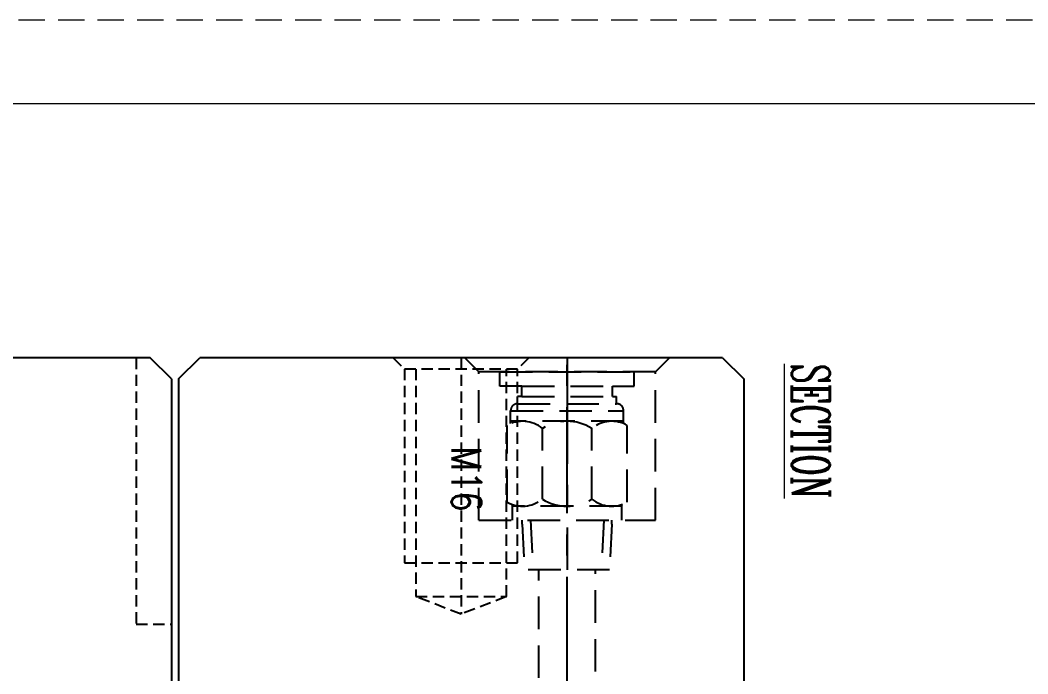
# Model space of a CAD drawing. Header units: millimetres. Extents: x 28656 to 29764, y -21384 to -20601.
# Drawn here: x 28877.3 to 29019.9, y -20693 to -20600.5 of the extents above; entities that cross this region are included whole.
import ezdxf

# ---------------------------------------------------------------- set-up
doc = ezdxf.new("R2010")
doc.units = ezdxf.units.MM
doc.header["$LTSCALE"] = 8
for name, pattern in [('CENTER', [2, 1.25, -0.25, 0.25, -0.25]), ('DASHED', [0.75, 0.5, -0.25]), ('HIDDEN', [0.375, 0.25, -0.125])]:
    doc.linetypes.add(name, pattern=pattern)
doc.layers.add('dim', color=3, linetype='Continuous', lineweight=15)
doc.layers.add('MBOM-ASSIS-LAYER', color=71, linetype='Continuous', lineweight=9)
doc.layers.add('WT', color=4, linetype='Continuous')
doc.styles.add('ROMANC', font='RomanC.ttf', dxfattribs={"width": 0.8, "height": 7})
doc.styles.get("Standard").update_dxf_attribs({"font": 'txt.shx', "width": 0.8, "bigfont": 'chineset.shx'})

# ---------------------------------------------------------------- blocks, each defined once
blk = doc.blocks.new('20160721.093418')
at = {"color": 8, "linetype": 'HIDDEN', "ltscale": 0.8}
for p, q in [((-9.6, 0), (-8, -1.6)), ((9.6, 0), (-9.6, 0)), ((0, 0), (0, -36.28)), ((9.6, 0), (8, -1.6)), ((8, -1.6), (-8, -1.6)), ((-8, -1.6), (-8, -29)), ((-6.4, -1.6), (-6.4, -33.8)), ((6.4, -33.8), (6.4, -1.6)), ((8, -29), (8, -1.6)), ((-8, -29), (8, -29)), ((-6.4, -33.8), (6.4, -33.8)), ((0, -36.28), (-6.4, -33.8)), ((6.4, -33.8), (0, -36.28))]:
    blk.add_line(p, q, dxfattribs=at)
at = {"color": 8, "linetype": 'HIDDEN', "ltscale": 0.8, "insert": (-1.35, -12.57), "char_height": 4.2, "width": 28.8814, "attachment_point": 7, "rotation": 270}
blk.add_mtext('M16', dxfattribs=at)
blk = doc.blocks.new('20100617.142056')
at = {"layer": 'MBOM-ASSIS-LAYER', "linetype": 'DASHED'}
blk.add_line((0, 841), (-1189, 841), dxfattribs=at)
at = {"layer": 'MBOM-ASSIS-LAYER'}
blk.add_line((-12.7, 828.3), (-1176.3, 828.3), dxfattribs=at)
blk = doc.blocks.new('20160903.151524')
at = {"layer": 'WT', "color": 125, "linetype": 'HIDDEN', "ltscale": 2.3}
for p, q in [((-6.35, 23.56), (-6.01, 30)), ((-6.01, 30), (6.01, 30)), ((-5.19, 23), (-4.82, 30)), ((5.19, 23), (4.82, 30)), ((6.35, 23.56), (6.01, 30)), ((12.5, 23), (-12.5, 23)), ((-12.5, 23), (-12.5, 2)), ((-7.75, 23), (-7.75, 20.77)), ((-6.35, 23.56), (-6.35, 23)), ((6.35, 23.56), (6.35, 23)), ((7.75, 23), (7.75, 20.77)), ((12.5, 23), (12.5, 2)), ((-8.5, 20.43), (-8.5, 9.57)), ((-7.75, 21), (7.75, 21)), ((-3.5, 20.01), (-3.5, 9.99)), ((3.5, 20.01), (3.5, 9.99)), ((8.5, 20.43), (8.5, 9.57)), ((-8, 9.33), (-8, 7.51)), ((-8, 9), (8, 9)), ((8, 9.33), (8, 7.51)), ((8, 7.51), (-8, 7.51)), ((7, 6.51), (-7, 6.51)), ((-7, 6.51), (-7, 5.51)), ((7, 6.51), (7, 5.51)), ((-6.4, 5.51), (-7, 5.51)), ((-6.4, 5.51), (-7, 5.51)), ((6.4, 5.51), (-6.4, 5.51)), ((-6.4, 5.51), (-6.4, 4.01)), ((6.4, 5.51), (6.4, 4.01)), ((6.4, 5.51), (7, 5.51)), ((6.4, 5.51), (7, 5.51)), ((-9.5, 4.01), (-9.5, 2)), ((-6.4, 4.01), (-9.5, 4.01)), ((6.4, 4.01), (-6.4, 4.01)), ((6.4, 4.01), (9.5, 4.01)), ((9.5, 4.01), (9.5, 2)), ((-12.5, 2), (-14.5, 0)), ((-12.5, 2), (12.5, 2)), ((9.5, 2), (-9.5, 2)), ((12.5, 2), (14.5, 0)), ((-14.5, 0), (14.5, 0))]:
    blk.add_line(p, q, dxfattribs=at)
at = {"layer": 'WT', "color": 125, "linetype": 'CENTER', "ltscale": 1.5}
blk.add_line((0, 0), (0, 30), dxfattribs=at)
at = {"layer": 'WT', "color": 125, "linetype": 'HIDDEN', "ltscale": 2.3}
for centre, radius, start, end in [((-6.32, 16.53), 4.47, 50.9817, 119.248), ((0, 14.34), 6.66, 58.3016, 121.6984), ((6.32, 16.53), 4.47, 60.752, 129.0183), ((-6.32, 13.47), 4.47, 240.752, 309.0183), ((0, 15.66), 6.66, 238.3016, 301.6984), ((6.32, 13.47), 4.47, 230.9817, 299.248), ((-7, 7.51), 1, 180, 270), ((7, 7.51), 1, 270, 0)]:
    blk.add_arc(centre, radius, start, end, dxfattribs=at)

msp = doc.modelspace()

# ---------------------------------------------------------------- linework, layer by layer
at = {"linetype": 'Continuous'}
for p, q in [((28895.695, -20648.266), (28811.695, -20648.266)), ((28898.695, -20651.266), (28895.695, -20648.266)), ((28899.695, -20651.266), (28902.695, -20648.266)), ((28976.695, -20648.266), (28902.695, -20648.266)), ((28976.695, -20648.266), (28979.695, -20651.266)), ((28898.695, -20651.266), (28898.695, -20703.266)), ((28899.695, -20651.266), (28899.695, -20703.266)), ((28979.695, -20651.266), (28979.695, -20773.266))]:
    msp.add_line(p, q, dxfattribs=at)
at = {"color": 8, "linetype": 'HIDDEN', "ltscale": 0.8}
for p, q in [((28893.695, -20648.266), (28893.695, -20685.982)), ((28893.695, -20685.982), (28898.695, -20685.982))]:
    msp.add_line(p, q, dxfattribs=at)
at = {"layer": 'WT', "color": 125, "linetype": 'CENTER', "ltscale": 1.5}
msp.add_line((28954.695, -20718.266), (28954.695, -20648.266), dxfattribs=at)
at = {"layer": 'WT', "color": 125, "linetype": 'HIDDEN', "ltscale": 2.3}
for p, q in [((28950.695, -20714.266), (28950.695, -20678.266)), ((28958.695, -20720.266), (28958.695, -20678.266))]:
    msp.add_line(p, q, dxfattribs=at)

# ---------------------------------------------------------------- block references
msp.add_blockref('20160721.093418', (28939.695, -20648.266))
at = {"layer": 'MBOM-ASSIS-LAYER', "xscale": 0.931642561074642, "yscale": 0.931642561074642, "zscale": 0.931642561074642}
msp.add_blockref('20100617.142056', (29763.991, -21384.023), dxfattribs=at)
at = {"layer": 'WT', "rotation": 180}
msp.add_blockref('20160903.151524', (28954.695, -20648.266), dxfattribs=at)

# ---------------------------------------------------------------- texts
at = {"layer": 'dim', "style": 'ROMANC', "width": 0.6}
msp.add_text('%%uSECTION', height=5.4, rotation=270, dxfattribs=at).set_placement((28986.477, -20649.139))

doc.saveas('drawing.dxf')
